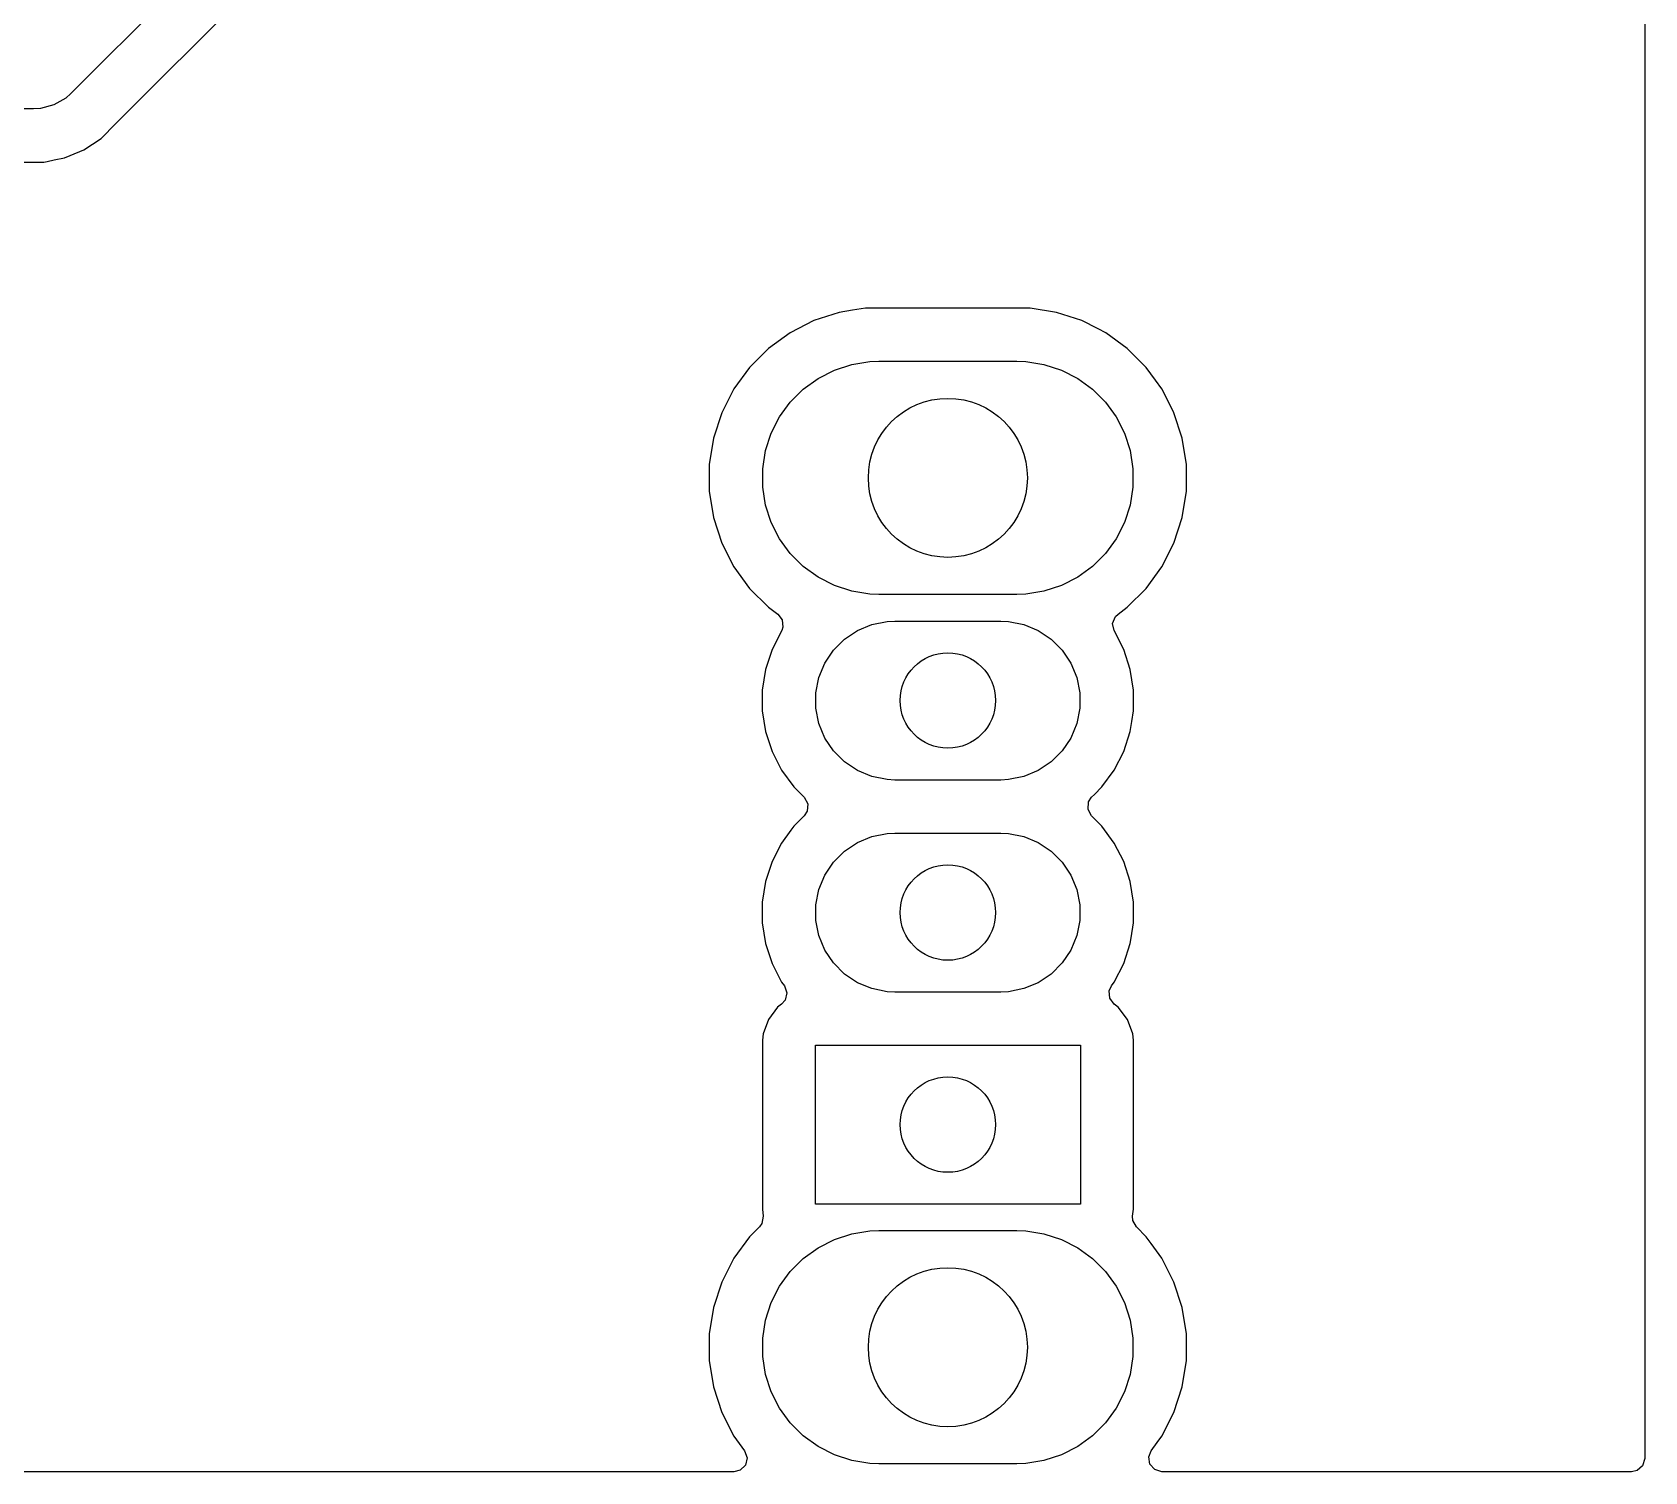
# Model space of a CAD drawing. Extents: x 4.41 to 8.11, y -5.15 to -2.23.
# Drawn here: x 7.514 to 8.113, y -5.153 to -4.618 of the extents above; entities that cross this region are included whole.
import ezdxf

# ---------------------------------------------------------------- set-up
doc = ezdxf.new("R2010")
doc.units = 0
doc.header["$MEASUREMENT"] = 0
doc.layers.add('BLACK', color=7, linetype='CONTINUOUS')

msp = doc.modelspace()

# ---------------------------------------------------------------- linework, layer by layer
at = {"layer": 'BLACK', "linetype": 'CONTINUOUS'}
for p, q in [((8.11317, -2.23844), (8.11317, -5.14793)), ((7.75597, -4.4136), (7.52861, -4.64096)), ((7.54569, -4.65175), (7.77264, -4.42479)), ((7.52861, -4.64096), (7.52668, -4.64266)), ((7.51469, -4.64672), (7.48753, -4.64672)), ((7.51726, -4.64656), (7.51469, -4.64672)), ((7.52223, -4.64523), (7.51726, -4.64656)), ((7.51726, -4.64656), (7.51726, -4.64656)), ((7.52668, -4.64266), (7.52223, -4.64523)), ((7.52668, -4.64266), (7.52668, -4.64266)), ((7.5398, -4.65764), (7.54529, -4.65215)), ((7.54529, -4.65215), (7.54569, -4.65175)), ((7.54529, -4.65215), (7.54529, -4.65215)), ((7.54569, -4.65175), (7.54569, -4.65175)), ((7.53335, -4.66195), (7.5398, -4.65764)), ((7.52238, -4.66567), (7.52618, -4.66492)), ((7.52618, -4.66492), (7.52828, -4.66405)), ((7.52828, -4.66405), (7.53335, -4.66195)), ((7.49843, -4.66643), (7.51857, -4.66643)), ((7.51857, -4.66643), (7.51979, -4.66619)), ((7.51979, -4.66619), (7.52238, -4.66567)), ((7.80455, -4.72534), (7.79571, -4.72984)), ((7.81398, -4.72227), (7.80455, -4.72534)), ((7.81888, -4.7215), (7.81398, -4.72227)), ((7.82378, -4.72072), (7.81888, -4.7215)), ((7.88488, -4.72072), (7.82378, -4.72072)), ((7.89468, -4.72227), (7.88488, -4.72072)), ((7.90411, -4.72534), (7.89468, -4.72227)), ((7.91019, -4.72843), (7.90411, -4.72534)), ((7.79571, -4.72984), (7.78769, -4.73567)), ((7.91295, -4.72984), (7.91019, -4.72843)), ((7.92097, -4.73567), (7.91295, -4.72984)), ((7.91295, -4.72984), (7.91295, -4.72984)), ((7.91295, -4.72984), (7.91295, -4.72984)), ((7.78769, -4.73567), (7.78068, -4.74268)), ((7.78769, -4.73567), (7.78769, -4.73567)), ((7.92798, -4.74268), (7.92097, -4.73567)), ((7.92097, -4.73567), (7.92097, -4.73567)), ((7.78068, -4.74268), (7.77485, -4.75071)), ((7.78068, -4.74268), (7.78068, -4.74268)), ((7.81217, -4.74372), (7.81863, -4.74162)), ((7.81863, -4.74162), (7.82534, -4.74056)), ((7.82534, -4.74056), (7.82874, -4.74043)), ((7.82874, -4.74043), (7.87992, -4.74043)), ((7.87992, -4.74043), (7.88332, -4.74056)), ((7.88332, -4.74056), (7.89003, -4.74162)), ((7.89003, -4.74162), (7.89649, -4.74372)), ((7.93144, -4.74744), (7.92798, -4.74268)), ((7.92798, -4.74268), (7.92798, -4.74268)), ((7.80061, -4.7508), (7.80611, -4.74681)), ((7.80611, -4.74681), (7.81217, -4.74372)), ((7.89649, -4.74372), (7.90255, -4.74681)), ((7.90255, -4.74681), (7.90805, -4.7508)), ((7.93381, -4.75071), (7.93144, -4.74744)), ((7.77485, -4.75071), (7.77034, -4.75954)), ((7.79581, -4.75561), (7.80061, -4.7508)), ((7.90805, -4.7508), (7.91285, -4.75561)), ((7.93576, -4.75452), (7.93381, -4.75071)), ((7.93832, -4.75954), (7.93576, -4.75452)), ((7.77034, -4.75954), (7.76728, -4.76898)), ((7.78873, -4.76716), (7.79181, -4.7611)), ((7.79181, -4.7611), (7.79581, -4.75561)), ((7.91285, -4.75561), (7.91685, -4.7611)), ((7.91685, -4.7611), (7.91993, -4.76716)), ((7.94138, -4.76898), (7.93832, -4.75954)), ((7.93832, -4.75954), (7.93832, -4.75954)), ((7.93832, -4.75954), (7.93832, -4.75954)), ((7.78663, -4.77362), (7.78873, -4.76716)), ((7.91993, -4.76716), (7.92203, -4.77362)), ((7.76728, -4.76898), (7.76573, -4.77877)), ((7.94293, -4.77877), (7.94138, -4.76898)), ((7.76573, -4.77877), (7.76573, -4.78869)), ((7.78557, -4.78033), (7.78663, -4.77362)), ((7.92203, -4.77362), (7.92309, -4.78033)), ((7.94293, -4.78869), (7.94293, -4.77877)), ((7.78557, -4.78713), (7.78557, -4.78033)), ((7.92309, -4.78033), (7.92309, -4.78713)), ((7.76573, -4.78869), (7.76728, -4.79849)), ((7.78663, -4.79384), (7.78557, -4.78713)), ((7.92309, -4.78713), (7.92203, -4.79384)), ((7.94138, -4.79849), (7.94293, -4.78869)), ((7.78873, -4.80031), (7.78663, -4.79384)), ((7.92203, -4.79384), (7.91993, -4.80031)), ((7.76728, -4.79849), (7.77034, -4.80792)), ((7.79181, -4.80636), (7.78873, -4.80031)), ((7.91993, -4.80031), (7.91685, -4.80636)), ((7.93832, -4.80792), (7.94138, -4.79849)), ((7.77034, -4.80792), (7.77485, -4.81676)), ((7.79581, -4.81186), (7.79181, -4.80636)), ((7.91685, -4.80636), (7.91285, -4.81186)), ((7.93381, -4.81676), (7.93832, -4.80792)), ((7.80061, -4.81666), (7.79581, -4.81186)), ((7.91285, -4.81186), (7.90805, -4.81666)), ((7.77485, -4.81676), (7.78068, -4.82478)), ((7.80611, -4.82066), (7.80061, -4.81666)), ((7.81217, -4.82374), (7.80611, -4.82066)), ((7.90255, -4.82066), (7.89649, -4.82374)), ((7.90805, -4.81666), (7.90255, -4.82066)), ((7.92798, -4.82478), (7.93381, -4.81676)), ((7.78068, -4.82478), (7.78068, -4.82478)), ((7.78068, -4.82478), (7.78769, -4.8318)), ((7.81863, -4.82584), (7.81217, -4.82374)), ((7.82534, -4.82691), (7.81863, -4.82584)), ((7.82874, -4.82704), (7.82534, -4.82691)), ((7.87992, -4.82704), (7.82874, -4.82704)), ((7.88332, -4.82691), (7.87992, -4.82704)), ((7.89003, -4.82584), (7.88332, -4.82691)), ((7.89649, -4.82374), (7.89003, -4.82584)), ((7.92097, -4.8318), (7.92798, -4.82478)), ((7.78769, -4.8318), (7.79113, -4.8343)), ((7.91753, -4.8343), (7.92097, -4.8318)), ((7.92097, -4.8318), (7.92097, -4.8318)), ((7.92097, -4.8318), (7.92097, -4.8318)), ((7.79113, -4.8343), (7.79281, -4.83647)), ((7.79305, -4.83921), (7.79261, -4.84046)), ((7.79281, -4.83647), (7.79305, -4.83921)), ((7.82073, -4.84037), (7.82607, -4.83815)), ((7.82607, -4.83815), (7.83175, -4.83702)), ((7.83175, -4.83702), (7.83465, -4.83688)), ((7.83465, -4.83688), (7.87402, -4.83688)), ((7.87402, -4.83688), (7.87691, -4.83702)), ((7.87691, -4.83702), (7.88259, -4.83815)), ((7.88259, -4.83815), (7.88793, -4.84037)), ((7.91554, -4.83776), (7.91658, -4.83521)), ((7.91605, -4.84046), (7.91554, -4.83776)), ((7.91658, -4.83521), (7.91753, -4.8343)), ((7.79261, -4.84046), (7.78902, -4.84751)), ((7.81182, -4.84768), (7.81591, -4.84358)), ((7.81591, -4.84358), (7.82073, -4.84037)), ((7.88793, -4.84037), (7.89275, -4.84358)), ((7.89275, -4.84358), (7.89684, -4.84768)), ((7.91964, -4.84751), (7.91605, -4.84046)), ((7.78902, -4.84751), (7.78663, -4.85488)), ((7.8086, -4.85249), (7.81182, -4.84768)), ((7.89684, -4.84768), (7.90006, -4.85249)), ((7.92204, -4.85488), (7.91964, -4.84751)), ((7.78663, -4.85488), (7.78541, -4.86253)), ((7.80639, -4.85784), (7.8086, -4.85249)), ((7.90006, -4.85249), (7.90227, -4.85784)), ((7.92325, -4.86253), (7.92204, -4.85488)), ((7.78541, -4.86253), (7.78541, -4.87028)), ((7.80526, -4.86352), (7.80639, -4.85784)), ((7.90227, -4.85784), (7.9034, -4.86352)), ((7.92325, -4.87028), (7.92325, -4.86253)), ((7.80526, -4.8693), (7.80526, -4.86352)), ((7.9034, -4.86352), (7.9034, -4.8693)), ((7.78541, -4.87028), (7.78663, -4.87794)), ((7.80639, -4.87498), (7.80526, -4.8693)), ((7.8086, -4.88033), (7.80639, -4.87498)), ((7.90227, -4.87498), (7.90006, -4.88033)), ((7.9034, -4.8693), (7.90227, -4.87498)), ((7.92204, -4.87794), (7.92262, -4.87423)), ((7.92262, -4.87423), (7.92325, -4.87028)), ((7.78663, -4.87794), (7.78902, -4.88531)), ((7.81182, -4.88514), (7.8086, -4.88033)), ((7.90006, -4.88033), (7.89684, -4.88514)), ((7.91964, -4.88531), (7.92204, -4.87794)), ((7.78902, -4.88531), (7.79254, -4.89221)), ((7.81591, -4.88923), (7.81182, -4.88514)), ((7.89684, -4.88514), (7.89275, -4.88923)), ((7.91612, -4.89221), (7.91964, -4.88531)), ((7.79254, -4.89221), (7.79709, -4.89848)), ((7.82073, -4.89245), (7.81591, -4.88923)), ((7.82607, -4.89467), (7.82073, -4.89245)), ((7.88793, -4.89245), (7.88259, -4.89467)), ((7.89275, -4.88923), (7.88793, -4.89245)), ((7.91157, -4.89848), (7.91612, -4.89221)), ((7.79709, -4.89848), (7.79709, -4.89848)), ((7.79709, -4.89848), (7.80094, -4.90233)), ((7.83175, -4.89579), (7.82607, -4.89467)), ((7.83465, -4.89594), (7.83175, -4.89579)), ((7.87402, -4.89594), (7.83465, -4.89594)), ((7.87691, -4.89579), (7.87402, -4.89594)), ((7.88259, -4.89467), (7.87691, -4.89579)), ((7.90876, -4.90129), (7.91157, -4.89848)), ((7.80094, -4.90233), (7.80226, -4.90474)), ((7.80226, -4.90474), (7.80206, -4.90749)), ((7.9064, -4.90682), (7.9066, -4.90407)), ((7.9066, -4.90407), (7.90772, -4.90233)), ((7.90772, -4.90233), (7.90876, -4.90129)), ((7.80094, -4.90923), (7.79709, -4.91308)), ((7.80206, -4.90749), (7.80094, -4.90923)), ((7.90772, -4.90923), (7.9064, -4.90682)), ((7.91157, -4.91308), (7.90772, -4.90923)), ((7.79599, -4.91459), (7.79254, -4.91935)), ((7.79709, -4.91308), (7.79599, -4.91459)), ((7.79709, -4.91308), (7.79709, -4.91308)), ((7.79709, -4.91308), (7.79709, -4.91308)), ((7.82073, -4.91911), (7.82607, -4.91689)), ((7.82607, -4.91689), (7.83175, -4.91576)), ((7.83175, -4.91576), (7.83465, -4.91562)), ((7.83465, -4.91562), (7.87402, -4.91562)), ((7.87402, -4.91562), (7.87691, -4.91576)), ((7.87691, -4.91576), (7.88259, -4.91689)), ((7.88259, -4.91689), (7.88793, -4.91911)), ((7.91612, -4.91935), (7.91157, -4.91308)), ((7.79254, -4.91935), (7.78902, -4.92625)), ((7.81182, -4.92642), (7.81591, -4.92232)), ((7.81591, -4.92232), (7.82073, -4.91911)), ((7.88793, -4.91911), (7.89275, -4.92232)), ((7.89275, -4.92232), (7.89684, -4.92642)), ((7.91964, -4.92625), (7.91612, -4.91935)), ((7.78902, -4.92625), (7.78663, -4.93362)), ((7.8086, -4.93123), (7.81182, -4.92642)), ((7.89684, -4.92642), (7.90006, -4.93123)), ((7.92204, -4.93362), (7.91964, -4.92625)), ((7.78663, -4.93362), (7.78541, -4.94127)), ((7.80639, -4.93658), (7.8086, -4.93123)), ((7.90006, -4.93123), (7.90227, -4.93658)), ((7.92325, -4.94127), (7.92204, -4.93362)), ((7.80526, -4.94226), (7.80639, -4.93658)), ((7.90227, -4.93658), (7.9034, -4.94226)), ((7.78541, -4.94127), (7.78541, -4.94902)), ((7.80526, -4.94804), (7.80526, -4.94226)), ((7.9034, -4.94226), (7.9034, -4.94804)), ((7.92325, -4.94902), (7.92325, -4.94127)), ((7.78541, -4.94902), (7.78663, -4.95668)), ((7.80639, -4.95372), (7.80526, -4.94804)), ((7.9034, -4.94804), (7.90227, -4.95372)), ((7.92237, -4.95456), (7.92325, -4.94902)), ((7.78663, -4.95668), (7.78902, -4.96405)), ((7.8086, -4.95907), (7.80639, -4.95372)), ((7.81182, -4.96388), (7.8086, -4.95907)), ((7.90006, -4.95907), (7.89684, -4.96388)), ((7.90227, -4.95372), (7.90006, -4.95907)), ((7.91964, -4.96405), (7.92204, -4.95668)), ((7.92204, -4.95668), (7.92237, -4.95456)), ((7.78902, -4.96405), (7.79254, -4.97095)), ((7.81591, -4.96797), (7.81182, -4.96388)), ((7.89684, -4.96388), (7.89275, -4.96797)), ((7.91612, -4.97095), (7.91964, -4.96405)), ((7.79254, -4.97095), (7.79359, -4.97239)), ((7.82073, -4.97119), (7.81591, -4.96797)), ((7.89275, -4.96797), (7.88793, -4.97119)), ((7.91508, -4.97239), (7.91612, -4.97095)), ((7.79359, -4.97239), (7.79451, -4.97499)), ((7.79451, -4.97499), (7.79389, -4.97766)), ((7.82607, -4.97341), (7.82073, -4.97119)), ((7.83175, -4.97453), (7.82607, -4.97341)), ((7.83465, -4.97468), (7.83175, -4.97453)), ((7.87402, -4.97468), (7.83465, -4.97468)), ((7.87691, -4.97453), (7.87402, -4.97468)), ((7.88259, -4.97341), (7.87691, -4.97453)), ((7.88793, -4.97119), (7.88259, -4.97341)), ((7.91425, -4.97423), (7.91508, -4.97239)), ((7.91445, -4.97697), (7.91425, -4.97423)), ((7.9161, -4.97917), (7.91445, -4.97697)), ((7.79106, -4.9803), (7.78766, -4.98483)), ((7.79256, -4.97917), (7.79106, -4.9803)), ((7.79389, -4.97766), (7.79256, -4.97917)), ((7.91761, -4.9803), (7.9161, -4.97917)), ((7.921, -4.98483), (7.91761, -4.9803)), ((7.91761, -4.9803), (7.91761, -4.9803)), ((7.78766, -4.98483), (7.78569, -4.99013)), ((7.78766, -4.98483), (7.78766, -4.98483)), ((7.92298, -4.99013), (7.921, -4.98483)), ((7.921, -4.98483), (7.921, -4.98483)), ((7.78569, -4.99013), (7.78543, -4.99248)), ((7.78543, -4.99248), (7.78543, -5.0553)), ((7.78569, -4.99013), (7.78569, -4.99013)), ((7.80512, -5.05342), (7.80512, -4.99436)), ((7.80512, -4.99436), (7.90354, -4.99436)), ((7.90354, -4.99436), (7.90354, -5.05342)), ((7.92323, -4.99248), (7.92298, -4.99013)), ((7.92298, -4.99013), (7.92298, -4.99013)), ((7.92323, -5.0553), (7.92323, -4.99248)), ((7.92323, -4.99248), (7.92323, -4.99248)), ((7.90354, -5.05342), (7.80512, -5.05342)), ((7.78523, -5.06062), (7.78431, -5.06188)), ((7.78571, -5.05791), (7.78523, -5.06062)), ((7.78543, -5.0553), (7.78571, -5.05791)), ((7.92295, -5.05791), (7.92323, -5.0553)), ((7.92303, -5.05947), (7.92295, -5.05791)), ((7.92435, -5.06188), (7.92303, -5.05947)), ((7.92323, -5.0553), (7.92323, -5.0553)), ((7.78068, -5.06552), (7.77485, -5.07354)), ((7.78431, -5.06188), (7.78068, -5.06552)), ((7.78068, -5.06552), (7.78068, -5.06552)), ((7.80611, -5.06964), (7.81217, -5.06656)), ((7.81217, -5.06656), (7.81863, -5.06446)), ((7.81863, -5.06446), (7.82534, -5.06339)), ((7.82534, -5.06339), (7.82874, -5.06326)), ((7.82874, -5.06326), (7.87992, -5.06326)), ((7.87992, -5.06326), (7.88332, -5.06339)), ((7.88332, -5.06339), (7.89003, -5.06446)), ((7.89003, -5.06446), (7.89649, -5.06656)), ((7.89649, -5.06656), (7.90255, -5.06964)), ((7.92798, -5.06552), (7.92435, -5.06188)), ((7.92982, -5.06804), (7.92798, -5.06552)), ((7.92798, -5.06552), (7.92798, -5.06552)), ((7.80061, -5.07364), (7.80611, -5.06964)), ((7.90255, -5.06964), (7.90805, -5.07364)), ((7.93381, -5.07354), (7.92982, -5.06804)), ((7.77485, -5.07354), (7.77034, -5.08238)), ((7.79181, -5.08394), (7.79581, -5.07844)), ((7.79581, -5.07844), (7.80061, -5.07364)), ((7.90805, -5.07364), (7.91285, -5.07844)), ((7.91285, -5.07844), (7.91685, -5.08394)), ((7.93556, -5.07696), (7.93381, -5.07354)), ((7.93832, -5.08238), (7.93556, -5.07696)), ((7.77034, -5.08238), (7.76728, -5.09181)), ((7.78873, -5.08999), (7.79181, -5.08394)), ((7.91685, -5.08394), (7.91993, -5.08999)), ((7.94138, -5.09181), (7.93832, -5.08238)), ((7.93832, -5.08238), (7.93832, -5.08238)), ((7.93832, -5.08238), (7.93832, -5.08238)), ((7.78663, -5.09646), (7.78873, -5.08999)), ((7.91993, -5.08999), (7.92203, -5.09646)), ((7.76728, -5.09181), (7.76573, -5.10161)), ((7.78557, -5.10317), (7.78663, -5.09646)), ((7.92203, -5.09646), (7.92309, -5.10317)), ((7.94293, -5.10161), (7.94138, -5.09181)), ((7.76573, -5.10161), (7.76573, -5.11153)), ((7.94293, -5.11153), (7.94293, -5.10161)), ((7.78557, -5.10996), (7.78557, -5.10317)), ((7.92309, -5.10317), (7.92309, -5.10996)), ((7.76573, -5.11153), (7.76728, -5.12132)), ((7.78663, -5.11668), (7.78557, -5.10996)), ((7.92309, -5.10996), (7.92203, -5.11668)), ((7.94138, -5.12132), (7.94293, -5.11153)), ((7.78873, -5.12314), (7.78663, -5.11668)), ((7.92203, -5.11668), (7.91993, -5.12314)), ((7.76728, -5.12132), (7.77034, -5.13076)), ((7.79181, -5.12919), (7.78873, -5.12314)), ((7.91993, -5.12314), (7.91685, -5.12919)), ((7.93832, -5.13076), (7.94138, -5.12132)), ((7.77034, -5.13076), (7.77485, -5.13959)), ((7.79581, -5.13469), (7.79181, -5.12919)), ((7.91685, -5.12919), (7.91285, -5.13469)), ((7.93381, -5.13959), (7.93832, -5.13076)), ((7.80061, -5.1395), (7.79581, -5.13469)), ((7.91285, -5.13469), (7.90805, -5.1395)), ((7.77485, -5.13959), (7.77882, -5.14506)), ((7.80611, -5.14349), (7.80061, -5.1395)), ((7.81217, -5.14658), (7.80611, -5.14349)), ((7.90255, -5.14349), (7.89649, -5.14658)), ((7.90805, -5.1395), (7.90255, -5.14349)), ((7.92984, -5.14506), (7.93208, -5.14197)), ((7.93208, -5.14197), (7.93381, -5.13959)), ((7.77912, -5.15033), (7.77715, -5.15224)), ((7.77882, -5.14506), (7.77974, -5.14765)), ((7.77974, -5.14765), (7.77912, -5.15033)), ((7.81863, -5.14868), (7.81217, -5.14658)), ((7.82534, -5.14974), (7.81863, -5.14868)), ((7.82874, -5.14987), (7.82534, -5.14974)), ((7.87992, -5.14987), (7.82874, -5.14987)), ((7.88332, -5.14974), (7.87992, -5.14987)), ((7.89003, -5.14868), (7.88332, -5.14974)), ((7.89649, -5.14658), (7.89003, -5.14868)), ((7.92896, -5.14723), (7.92984, -5.14506)), ((7.92935, -5.14995), (7.92896, -5.14723)), ((7.93115, -5.15203), (7.92935, -5.14995)), ((8.11239, -5.15056), (8.11032, -5.15237)), ((8.11317, -5.14793), (8.11239, -5.15056)), ((7.77487, -5.15281), (4.41927, -5.15281)), ((7.77715, -5.15224), (7.77487, -5.15281)), ((7.93379, -5.15281), (7.93115, -5.15203)), ((8.10829, -5.15281), (7.93379, -5.15281)), ((8.11032, -5.15237), (8.10829, -5.15281))]:
    msp.add_line(p, q, dxfattribs=at)
at = {"layer": 'BLACK'}
for centre, radius in [((7.85433, -4.78373), 0.02953), ((7.85433, -4.86641), 0.01772), ((7.85433, -4.94515), 0.01772), ((7.85433, -5.02389), 0.01772), ((7.85433, -5.10657), 0.02953)]:
    msp.add_circle(centre, radius, dxfattribs=at)
at = {"layer": 'WHITE'}
for centre, radius in [((7.85433, -4.78373), 0.02953), ((7.85433, -4.86641), 0.01772), ((7.85433, -4.94515), 0.01772), ((7.85433, -5.02389), 0.01772), ((7.85433, -5.10657), 0.02953)]:
    msp.add_circle(centre, radius, dxfattribs=at)

doc.saveas('drawing.dxf')
